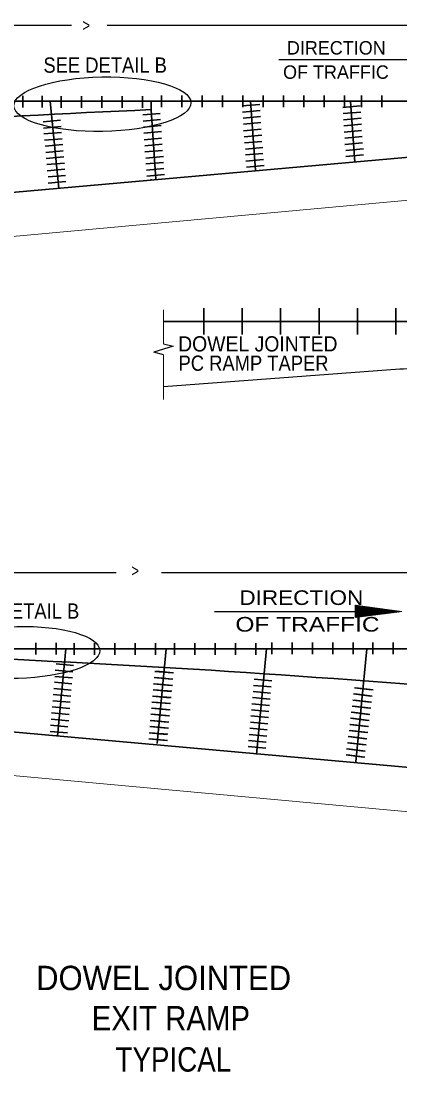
# Model space of a CAD drawing. Extents: x 34107 to 34476, y -21997 to -21727.
# Drawn here: x 34219.9 to 34250.9, y -21873.9 to -21787.7 of the extents above; entities that cross this region are included whole.
import ezdxf

# ---------------------------------------------------------------- set-up
doc = ezdxf.new("R2010")
doc.units = 0
doc.header["$LTSCALE"] = 0.5
doc.layers.add('1', color=7, linetype='Continuous', lineweight=25)

msp = doc.modelspace()

# ---------------------------------------------------------------- linework, layer by layer
at = {"layer": '1'}
for p, q in [((34224.0272, -21788.1244), (34179.276, -21788.1244)), ((34270.0848, -21788.1244), (34226.967, -21788.1244)), ((34241.0163, -21790.9032), (34252.9388, -21790.9032)), ((34231.5825, -21815.1131), (34230.789, -21814.9013)), ((34250.9342, -21816.3011), (34231.5825, -21817.7287)), ((34227.7015, -21832.9833), (34200.252, -21832.9833)), ((34256.801, -21832.9821), (34231.4202, -21832.9821)), ((34235.7394, -21836.1703), (34250.744, -21836.1703))]:
    msp.add_line(p, q, dxfattribs=at)
at = {"layer": '1', "lineweight": 35}
for p, q in [((34220.0539, -21793.882), (34220.0539, -21794.8292)), ((34221.6373, -21793.882), (34221.6373, -21794.8292)), ((34223.1778, -21793.9107), (34223.1778, -21794.8579)), ((34224.8445, -21793.9107), (34224.8445, -21794.8579)), ((34226.5112, -21793.9107), (34226.5112, -21794.8579)), ((34228.1778, -21793.9107), (34228.1778, -21794.8579)), ((34229.8445, -21793.9107), (34229.8445, -21794.8579)), ((34231.4167, -21793.8533), (34231.4167, -21794.8005)), ((34233.0833, -21793.8533), (34233.0833, -21794.8005)), ((34234.75, -21793.8533), (34234.75, -21794.8005)), ((34236.4167, -21793.8533), (34236.4167, -21794.8005)), ((34238.0833, -21793.8533), (34238.0833, -21794.8005)), ((34239.7416, -21793.8533), (34239.7416, -21794.8005)), ((34241.4083, -21793.8533), (34241.4083, -21794.8005)), ((34243.0749, -21793.8533), (34243.0749, -21794.8005)), ((34244.7416, -21793.8533), (34244.7416, -21794.8005)), ((34246.4083, -21793.8533), (34246.4083, -21794.8005)), ((34247.7794, -21793.8533), (34247.7794, -21794.8005)), ((34249.4461, -21793.8533), (34249.4461, -21794.8005)), ((34146.2276, -21794.3308), (34299.6087, -21794.3308)), ((34222.2992, -21794.3308), (34222.983, -21801.49)), ((34230.5559, -21795.0604), (34230.5559, -21794.3308)), ((34238.019, -21794.7145), (34239.4546, -21794.5821)), ((34239.1042, -21799.9752), (34238.709, -21794.3242)), ((34246.2506, -21794.8363), (34247.6862, -21794.7039)), ((34246.8856, -21794.3372), (34247.2328, -21799.3016)), ((34172.1818, -21806.0182), (34295.73, -21794.9558)), ((34229.8643, -21795.4515), (34231.2999, -21795.3191)), ((34230.9495, -21800.7122), (34230.5543, -21795.0612)), ((34238.0557, -21795.2204), (34239.4917, -21795.0882)), ((34238.0892, -21795.7217), (34239.525, -21795.5893)), ((34246.2873, -21795.3422), (34247.7233, -21795.21)), ((34221.7051, -21796.0062), (34223.1408, -21795.8738)), ((34221.7392, -21796.5192), (34223.1751, -21796.3868)), ((34229.901, -21795.9574), (34231.337, -21795.8252)), ((34229.9345, -21796.4587), (34231.3703, -21796.3262)), ((34238.1171, -21796.212), (34239.5528, -21796.0799)), ((34246.3208, -21795.8435), (34247.7566, -21795.7111)), ((34246.3487, -21796.3337), (34247.7844, -21796.2017)), ((34221.7792, -21797.0087), (34223.2148, -21796.8765)), ((34229.9624, -21796.949), (34231.3981, -21796.8169)), ((34229.9805, -21797.4816), (34231.4165, -21797.3496)), ((34238.1352, -21796.7446), (34239.5712, -21796.6126)), ((34238.1846, -21797.2347), (34239.6203, -21797.1022)), ((34246.3668, -21796.8664), (34247.8028, -21796.7344)), ((34246.4162, -21797.3565), (34247.8519, -21797.2241)), ((34221.832, -21797.5271), (34223.2678, -21797.3948)), ((34221.8812, -21798.017), (34223.3171, -21797.8847)), ((34230.0299, -21797.9717), (34231.4656, -21797.8393)), ((34238.2, -21797.7452), (34239.6359, -21797.613)), ((34238.2799, -21798.2418), (34239.7156, -21798.1094)), ((34246.4316, -21797.8671), (34247.8675, -21797.7347)), ((34221.9207, -21798.5158), (34223.3566, -21798.3837)), ((34221.9648, -21799.0151), (34223.4007, -21798.8828)), ((34230.0453, -21798.4823), (34231.4812, -21798.35)), ((34230.1252, -21798.9787), (34231.5609, -21798.8464)), ((34238.2803, -21798.7322), (34239.7162, -21798.6)), ((34246.5115, -21798.3636), (34247.9472, -21798.2312)), ((34246.5119, -21798.854), (34247.9478, -21798.7218)), ((34222.0135, -21799.5238), (34223.4492, -21799.3916)), ((34222.048, -21800.0275), (34223.4838, -21799.8952)), ((34230.1256, -21799.4692), (34231.5615, -21799.337)), ((34230.172, -21799.9719), (34231.6079, -21799.8397)), ((34238.3267, -21799.2349), (34239.7626, -21799.1027)), ((34238.3725, -21799.7202), (34239.8085, -21799.5881)), ((34222.1108, -21800.5322), (34223.5468, -21800.3998)), ((34230.2178, -21800.4572), (34231.6538, -21800.3251)), ((34230.5559, -21800.7935), (34230.5559, -21800.7251)), ((34222.1315, -21801.0305), (34223.5673, -21800.8981)), ((34234.865, -21813.4368), (34234.865, -21811.2962)), ((34238.015, -21813.4368), (34238.015, -21811.2962)), ((34241.165, -21813.4368), (34241.165, -21811.2962)), ((34244.315, -21813.4368), (34244.315, -21811.2962)), ((34247.465, -21813.4368), (34247.465, -21811.2962)), ((34250.615, -21813.4368), (34250.615, -21811.2962)), ((34231.5825, -21812.3943), (34264.9834, -21812.3943)), ((34240.4454, -21838.7086), (34240.4454, -21839.6558)), ((34242.1121, -21838.7086), (34242.1121, -21839.6558)), ((34243.7787, -21838.7086), (34243.7787, -21839.6558)), ((34245.4454, -21838.7086), (34245.4454, -21839.6558)), ((34247.1121, -21838.7086), (34247.1121, -21839.6558)), ((34248.713, -21838.7086), (34248.713, -21839.6558)), ((34250.3797, -21838.7086), (34250.3797, -21839.6558)), ((34307.1454, -21839.2275), (34146.2276, -21839.2275)), ((34221.1021, -21838.7372), (34221.1021, -21839.6845)), ((34222.7687, -21838.7372), (34222.7687, -21839.6845)), ((34223.5789, -21839.2275), (34222.8952, -21846.3867)), ((34224.2548, -21838.7659), (34224.2548, -21839.7132)), ((34225.9215, -21838.7659), (34225.9215, -21839.7132)), ((34227.5882, -21838.7659), (34227.5882, -21839.7132)), ((34229.2548, -21838.7659), (34229.2548, -21839.7132)), ((34230.9215, -21838.7659), (34230.9215, -21839.7132)), ((34231.0609, -21846.9917), (34231.8027, -21839.2275)), ((34232.4649, -21838.7659), (34232.4649, -21839.7132)), ((34234.1316, -21838.7659), (34234.1316, -21839.7132)), ((34235.7982, -21838.7659), (34235.7982, -21839.7132)), ((34237.4649, -21838.7659), (34237.4649, -21839.7132)), ((34239.1316, -21838.7659), (34239.1316, -21839.7132)), ((34239.1877, -21847.8739), (34240.0135, -21839.2275)), ((34247.3403, -21848.4852), (34248.2248, -21839.2275)), ((34273.6963, -21850.9149), (34150.1482, -21839.8525)), ((34224.1453, -21841.0973), (34222.7094, -21840.965)), ((34224.2058, -21840.5928), (34222.7699, -21840.4605)), ((34232.2952, -21841.2023), (34230.8595, -21841.07)), ((34232.3898, -21841.199), (34230.954, -21841.0667)), ((34224.0712, -21842.0998), (34222.6354, -21841.9677)), ((34224.111, -21841.6103), (34222.6753, -21841.478)), ((34232.2004, -21842.2198), (34230.7648, -21842.0877)), ((34232.2347, -21841.7068), (34230.7988, -21841.5747)), ((34232.2952, -21842.2165), (34230.8593, -21842.0842)), ((34232.3293, -21841.7035), (34230.8935, -21841.5713)), ((34240.4414, -21841.8464), (34239.0057, -21841.7142)), ((34223.969, -21843.1082), (34222.5333, -21842.9758)), ((34224.0183, -21842.6182), (34222.5824, -21842.486)), ((34232.1607, -21842.7093), (34230.7248, -21842.577)), ((34232.2553, -21842.706), (34230.8195, -21842.5738)), ((34240.3467, -21842.8639), (34238.9109, -21842.7317)), ((34240.3809, -21842.3509), (34238.945, -21842.2188)), ((34248.5673, -21843.0952), (34247.137, -21842.9128)), ((34248.6454, -21842.593), (34247.2152, -21842.4107)), ((34248.662, -21843.0952), (34247.2317, -21842.9128)), ((34248.7402, -21842.593), (34247.3098, -21842.4107)), ((34223.9295, -21843.607), (34222.4938, -21843.4748)), ((34232.0584, -21843.7177), (34230.6227, -21843.5854)), ((34232.1077, -21843.2278), (34230.6719, -21843.0955)), ((34232.1532, -21843.7143), (34230.7173, -21843.582)), ((34232.2024, -21843.2244), (34230.7665, -21843.0922)), ((34240.2539, -21843.8719), (34238.8182, -21843.7397)), ((34240.3069, -21843.3534), (34238.871, -21843.2212)), ((34248.5152, -21843.6067), (34247.0849, -21843.4243)), ((34248.6099, -21843.6067), (34247.1797, -21843.4243)), ((34223.8368, -21844.615), (34222.401, -21844.4827)), ((34223.8854, -21844.1063), (34222.4497, -21843.9739)), ((34231.9748, -21844.7157), (34230.539, -21844.5835)), ((34232.0189, -21844.2167), (34230.5832, -21844.0843)), ((34232.0695, -21844.7124), (34230.6338, -21844.5802)), ((34232.1137, -21844.2133), (34230.6778, -21844.081)), ((34240.1652, -21844.8607), (34238.7293, -21844.7284)), ((34240.2047, -21844.3618), (34238.7688, -21844.2295)), ((34248.3873, -21844.6107), (34246.957, -21844.4284)), ((34248.4583, -21844.0944), (34247.028, -21843.9122)), ((34248.482, -21844.6107), (34247.0517, -21844.4284)), ((34248.553, -21844.0944), (34247.1228, -21843.9122)), ((34223.7394, -21845.6233), (34222.3035, -21845.491)), ((34223.8023, -21845.1187), (34222.3664, -21844.9863)), ((34231.8917, -21845.7282), (34230.4559, -21845.5959)), ((34231.9262, -21845.2247), (34230.4905, -21845.0922)), ((34231.9864, -21845.7248), (34230.5505, -21845.5925)), ((34232.0209, -21845.2212), (34230.5852, -21845.0889)), ((34240.121, -21845.3598), (34238.6853, -21845.2277)), ((34248.2642, -21845.5958), (34246.8338, -21845.4135)), ((34248.321, -21845.0985), (34246.8907, -21844.9162)), ((34248.3588, -21845.5958), (34246.9285, -21845.4135)), ((34248.4158, -21845.0985), (34246.9854, -21844.9162)), ((34223.7188, -21846.1217), (34222.283, -21845.9892)), ((34231.8288, -21846.2327), (34230.393, -21846.1005)), ((34231.9235, -21846.2295), (34230.4877, -21846.0972)), ((34240.0379, -21846.3723), (34238.6022, -21846.24)), ((34240.0724, -21845.8687), (34238.6367, -21845.7363)), ((34248.1363, -21846.5999), (34246.706, -21846.4177)), ((34248.2027, -21846.0932), (34246.7723, -21845.9108)), ((34248.231, -21846.5999), (34246.8008, -21846.4177)), ((34248.2973, -21846.0932), (34246.867, -21845.9108)), ((34231.8083, -21846.7312), (34230.3725, -21846.5988)), ((34231.9029, -21846.7278), (34230.4672, -21846.5954)), ((34239.9545, -21847.3753), (34238.5187, -21847.2429)), ((34239.975, -21846.8768), (34238.5393, -21846.7447)), ((34248.0842, -21847.102), (34246.6539, -21846.9198)), ((34248.1789, -21847.102), (34246.7487, -21846.9198)), ((34247.9658, -21848.1014), (34246.5355, -21847.9192)), ((34248.0037, -21847.6042), (34246.5734, -21847.4218)), ((34248.0605, -21848.1014), (34246.6303, -21847.9192)), ((34248.0984, -21847.6042), (34246.6682, -21847.4218)), ((34247.9737, -21848.5652), (34247.9737, -21848.5562))]:
    msp.add_line(p, q, dxfattribs=at)
at = {"layer": '1', "lineweight": 13}
for p, q in [((34299.6087, -21798.0508), (34174.6265, -21809.4807)), ((34231.5825, -21814.2131), (34231.5825, -21811.4266)), ((34231.5825, -21815.1131), (34231.5825, -21818.7672)), ((34247.2745, -21836.6433), (34247.2745, -21835.6407)), ((34247.2745, -21835.6904), (34247.3178, -21835.6471)), ((34247.2745, -21835.7493), (34247.3696, -21835.6542)), ((34247.2745, -21835.8082), (34247.4213, -21835.6614)), ((34247.2745, -21835.8672), (34247.4731, -21835.6686)), ((34247.2745, -21835.9262), (34247.5249, -21835.6757)), ((34247.2745, -21835.9851), (34247.5767, -21835.6829)), ((34247.2745, -21836.044), (34247.6284, -21835.6901)), ((34247.2745, -21836.1029), (34247.6802, -21835.6973)), ((34247.2745, -21836.1618), (34247.7319, -21835.7044)), ((34247.2745, -21836.2208), (34247.7837, -21835.7116)), ((34247.2745, -21836.2797), (34247.8354, -21835.7188)), ((34247.2745, -21836.3386), (34247.8872, -21835.7259)), ((34247.2745, -21836.3975), (34247.939, -21835.7331)), ((34247.2745, -21836.4564), (34247.9907, -21835.7402)), ((34247.2745, -21836.5154), (34248.0425, -21835.7474)), ((34247.2745, -21836.5743), (34248.0943, -21835.7546)), ((34247.2745, -21836.6332), (34248.146, -21835.7617)), ((34247.2898, -21835.6588), (34247.3014, -21835.6588)), ((34247.3032, -21835.6451), (34247.3032, -21836.6448)), ((34247.3244, -21836.6423), (34248.1977, -21835.7689)), ((34247.3448, -21835.6508), (34247.3448, -21836.6397)), ((34247.3865, -21835.6566), (34247.3865, -21836.6344)), ((34247.3917, -21836.6338), (34248.2496, -21835.776)), ((34247.4282, -21835.6623), (34247.4282, -21836.6292)), ((34247.4592, -21836.6253), (34248.3013, -21835.7832)), ((34247.4698, -21835.6682), (34247.4698, -21836.624)), ((34247.5115, -21835.6739), (34247.5115, -21836.6188)), ((34247.5265, -21836.6169), (34248.3531, -21835.7903)), ((34247.5532, -21835.6797), (34247.5532, -21836.6136)), ((34247.5938, -21836.6085), (34248.4048, -21835.7975)), ((34247.5948, -21835.6854), (34247.5948, -21836.6084)), ((34247.6365, -21835.6912), (34247.6365, -21836.6032)), ((34247.6612, -21836.6001), (34248.4566, -21835.8047)), ((34247.6782, -21835.697), (34247.6782, -21836.598)), ((34247.7198, -21835.7028), (34247.7198, -21836.5927)), ((34247.7285, -21836.5917), (34248.5083, -21835.8118)), ((34247.7615, -21835.7085), (34247.7615, -21836.5876)), ((34247.7958, -21836.5832), (34248.5601, -21835.819)), ((34247.8032, -21835.7143), (34247.8032, -21836.5823)), ((34247.8448, -21835.72), (34247.8448, -21836.5772)), ((34247.8633, -21836.5748), (34248.6119, -21835.8262)), ((34247.8865, -21835.7258), (34247.8865, -21836.5719)), ((34247.9282, -21835.7316), (34247.9282, -21836.5667)), ((34247.9306, -21836.5664), (34248.6637, -21835.8333)), ((34247.9698, -21835.7373), (34247.9698, -21836.5615)), ((34247.9979, -21836.558), (34248.7154, -21835.8405)), ((34248.0115, -21835.7431), (34248.0115, -21836.5563)), ((34248.0532, -21835.7488), (34248.0532, -21836.5511)), ((34248.0652, -21836.5496), (34248.7672, -21835.8477)), ((34248.0948, -21835.7547), (34248.0948, -21836.5459)), ((34248.1326, -21836.5412), (34248.8189, -21835.8548)), ((34248.1365, -21835.7604), (34248.1365, -21836.5407)), ((34248.1782, -21835.7662), (34248.1782, -21836.5355)), ((34248.1999, -21836.5327), (34248.8707, -21835.862)), ((34248.2198, -21835.7719), (34248.2198, -21836.5302)), ((34248.2615, -21835.7777), (34248.2615, -21836.5251)), ((34248.2673, -21836.5243), (34248.9224, -21835.8692)), ((34248.3032, -21835.7835), (34248.3032, -21836.5198)), ((34248.3347, -21836.5159), (34248.9742, -21835.8763)), ((34248.3448, -21835.7892), (34248.3448, -21836.5147)), ((34248.3865, -21835.795), (34248.3865, -21836.5094)), ((34248.402, -21836.5075), (34249.026, -21835.8835)), ((34248.4282, -21835.8007), (34248.4282, -21836.5042)), ((34248.4693, -21836.4991), (34249.0777, -21835.8907)), ((34248.4698, -21835.8065), (34248.4698, -21836.499)), ((34248.5115, -21835.8123), (34248.5115, -21836.4937)), ((34248.5367, -21836.4907), (34249.1295, -21835.8978)), ((34248.5532, -21835.8181), (34248.5532, -21836.4886)), ((34248.5948, -21835.8238), (34248.5948, -21836.4833)), ((34248.604, -21836.4823), (34249.1813, -21835.905)), ((34248.6365, -21835.8296), (34248.6365, -21836.4782)), ((34248.6713, -21836.4738), (34249.233, -21835.9122)), ((34248.6782, -21835.8353), (34248.6782, -21836.4729)), ((34248.7198, -21835.8412), (34248.7198, -21836.4677)), ((34248.7387, -21836.4654), (34249.2847, -21835.9193)), ((34248.7615, -21835.8469), (34248.7615, -21836.4625)), ((34248.8032, -21835.8527), (34248.8032, -21836.4573)), ((34248.8061, -21836.457), (34249.3365, -21835.9265)), ((34248.8448, -21835.8584), (34248.8448, -21836.4521)), ((34248.8734, -21836.4485), (34249.3883, -21835.9337)), ((34248.8865, -21835.8642), (34248.8865, -21836.4469)), ((34248.9282, -21835.87), (34248.9282, -21836.4417)), ((34248.9408, -21836.4401), (34249.4401, -21835.9408)), ((34248.9698, -21835.8757), (34248.9698, -21836.4365)), ((34249.0081, -21836.4317), (34249.4918, -21835.948)), ((34249.0115, -21835.8815), (34249.0115, -21836.4312)), ((34249.0532, -21835.8872), (34249.0532, -21836.4261)), ((34249.0754, -21836.4232), (34249.5436, -21835.9552)), ((34249.0948, -21835.893), (34249.0948, -21836.4208)), ((34249.1365, -21835.8988), (34249.1365, -21836.4157)), ((34249.1428, -21836.4148), (34249.5953, -21835.9623)), ((34249.1782, -21835.9046), (34249.1782, -21836.4104)), ((34249.2102, -21836.4064), (34249.6471, -21835.9695)), ((34249.2198, -21835.9103), (34249.2198, -21836.4052)), ((34249.2615, -21835.9161), (34249.2615, -21836.4)), ((34249.2775, -21836.398), (34249.6988, -21835.9767)), ((34249.3032, -21835.9218), (34249.3032, -21836.3948)), ((34249.3448, -21835.9277), (34249.3448, -21836.3896)), ((34249.3448, -21836.3896), (34249.7507, -21835.9838)), ((34249.3865, -21835.9334), (34249.3865, -21836.3844)), ((34249.4122, -21836.3812), (34249.8024, -21835.991)), ((34249.4282, -21835.9392), (34249.4282, -21836.3792)), ((34249.4698, -21835.9449), (34249.4698, -21836.374)), ((34249.4795, -21836.3727), (34249.8542, -21835.9981)), ((34249.5115, -21835.9507), (34249.5115, -21836.3687)), ((34249.5468, -21836.3643), (34249.9059, -21836.0052)), ((34249.5532, -21835.9565), (34249.5532, -21836.3636)), ((34249.5948, -21835.9623), (34249.5948, -21836.3583)), ((34249.6142, -21836.3559), (34249.9577, -21836.0124)), ((34249.6365, -21835.968), (34249.6365, -21836.3531)), ((34249.6782, -21835.9738), (34249.6782, -21836.3479)), ((34249.6816, -21836.3475), (34250.0094, -21836.0196)), ((34249.7198, -21835.9795), (34249.7198, -21836.3427)), ((34249.7489, -21836.3391), (34250.0612, -21836.0268)), ((34249.7615, -21835.9853), (34249.7615, -21836.3375)), ((34249.8032, -21835.9911), (34249.8032, -21836.3322)), ((34249.8162, -21836.3307), (34250.113, -21836.0339)), ((34249.8448, -21835.9968), (34249.8448, -21836.3271)), ((34249.8836, -21836.3223), (34250.1647, -21836.0411)), ((34249.8865, -21836.0026), (34249.8865, -21836.3218)), ((34249.9282, -21836.0083), (34249.9282, -21836.3167)), ((34249.9509, -21836.3138), (34250.2165, -21836.0482)), ((34249.9698, -21836.0142), (34249.9698, -21836.3114)), ((34250.0115, -21836.0199), (34250.0115, -21836.3062)), ((34250.0183, -21836.3054), (34250.2683, -21836.0554)), ((34250.0532, -21836.0257), (34250.0532, -21836.301)), ((34250.0857, -21836.297), (34250.32, -21836.0626)), ((34250.0948, -21836.0314), (34250.0948, -21836.2958)), ((34250.1365, -21836.0372), (34250.1365, -21836.2906)), ((34250.153, -21836.2886), (34250.3717, -21836.0697)), ((34250.1782, -21836.043), (34250.1782, -21836.2854)), ((34250.2198, -21836.0487), (34250.2198, -21836.2802)), ((34250.2203, -21836.2801), (34250.4235, -21836.0769)), ((34250.2615, -21836.0545), (34250.2615, -21836.275)), ((34250.2877, -21836.2717), (34250.4753, -21836.0841)), ((34250.3032, -21836.0602), (34250.3032, -21836.2697)), ((34250.3448, -21836.066), (34250.3448, -21836.2646)), ((34250.355, -21836.2632), (34250.5271, -21836.0912)), ((34250.3865, -21836.0718), (34250.3865, -21836.2593)), ((34250.4223, -21836.2548), (34250.5788, -21836.0984)), ((34250.4282, -21836.0776), (34250.4282, -21836.2542)), ((34250.4698, -21836.0833), (34250.4698, -21836.2489)), ((34250.4898, -21836.2464), (34250.6306, -21836.1056)), ((34250.5115, -21836.0891), (34250.5115, -21836.2437)), ((34250.5532, -21836.0948), (34250.5532, -21836.2385)), ((34250.5571, -21836.238), (34250.6823, -21836.1128)), ((34250.5948, -21836.1007), (34250.5948, -21836.2333)), ((34250.6244, -21836.2296), (34250.7341, -21836.1199)), ((34250.6365, -21836.1064), (34250.6365, -21836.2281)), ((34250.6782, -21836.1122), (34250.6782, -21836.2229)), ((34250.6917, -21836.2212), (34250.7858, -21836.1271)), ((34250.7198, -21836.1179), (34250.7198, -21836.2177)), ((34250.7591, -21836.2127), (34250.8376, -21836.1342)), ((34250.7615, -21836.1237), (34250.7615, -21836.2125)), ((34250.8032, -21836.1295), (34250.8032, -21836.2072)), ((34250.8448, -21836.1352), (34250.8448, -21836.202)), ((34247.5145, -21836.5798), (34247.6948, -21836.5798)), ((34247.5167, -21836.5798), (34247.6948, -21836.5798)), ((34250.8264, -21836.2043), (34250.8894, -21836.1414)), ((34250.8865, -21836.141), (34250.8865, -21836.1968)), ((34250.8938, -21836.1959), (34250.9412, -21836.1486)), ((34250.9282, -21836.1467), (34250.9282, -21836.1916)), ((34146.2276, -21842.9437), (34271.1377, -21854.367))]:
    msp.add_line(p, q, dxfattribs=at)
at = {"layer": '1'}
msp.add_lwpolyline([(34231.5825, -21814.2131), (34232.3516, -21814.4182), (34230.789, -21814.9013)], dxfattribs=at)
at = {"layer": '1', "lineweight": 13}
msp.add_lwpolyline([(34247.2762, -21835.6413), (34251.0984, -21836.1703), (34247.2755, -21836.6483), (34247.2745, -21836.6433)], dxfattribs=at)
at = {"layer": '1', "lineweight": 35}
for centre, start, end in [((34275.8995, -22834.4979), 92.49771, 97.15531), ((34169.9786, -22879.3946), 82.42458, 87.50229)]:
    msp.add_arc(centre, 1040.4728, start, end, dxfattribs=at)
at = {"layer": '1'}
msp.add_arc((34364.5581, -23775.801), 1962.7915, 93.17824, 93.31865, dxfattribs=at)
for centre, major_axis, ratio in [((34226.5658, -21794.5687), (7.2451, 0.125), 0.308781), ((34219.6165, -21839.5153), (-6.7334, -0.1616), 0.316019)]:
    msp.add_ellipse(centre, major_axis=major_axis, ratio=ratio, dxfattribs=at)

# ---------------------------------------------------------------- texts
for s, height, width, p in [('>', 1, 0.8, (34224.9298, -21788.5946)), ('SEE DETAIL B', 1.25, 0.9, (34221.7332, -21791.9863)), ('DOWEL JOINTED', 1.25, 0.95, (34232.7687, -21814.8417)), ('PC RAMP TAPER', 1.25, 0.9, (34232.804, -21816.4263)), ('>', 1, 0.8, (34228.9431, -21833.3093)), ('DIRECTION', 1.2, 1.15, (34237.7867, -21835.6262)), ('SEE DETAIL B', 1.25, 0.9, (34214.5551, -21836.7472)), ('OF TRAFFIC', 1.2, 1.25, (34237.4603, -21837.8106)), ('DOWEL JOINTED', 2, 0.95, (34221.1362, -21867.2075)), ('EXIT RAMP', 2, 0.9, (34225.6882, -21870.5107)), ('TYPICAL', 2, 0.85, (34227.6376, -21873.888))]:
    msp.add_text(s, height=height, dxfattribs=dict(at, width=width)).set_placement(p)
for s, p in [('DIRECTION', (34241.6816, -21790.495)), ('OF TRAFFIC', (34241.3679, -21792.4862))]:
    msp.add_text(s, height=1.1, dxfattribs=at).set_placement(p)

doc.saveas('drawing.dxf')
